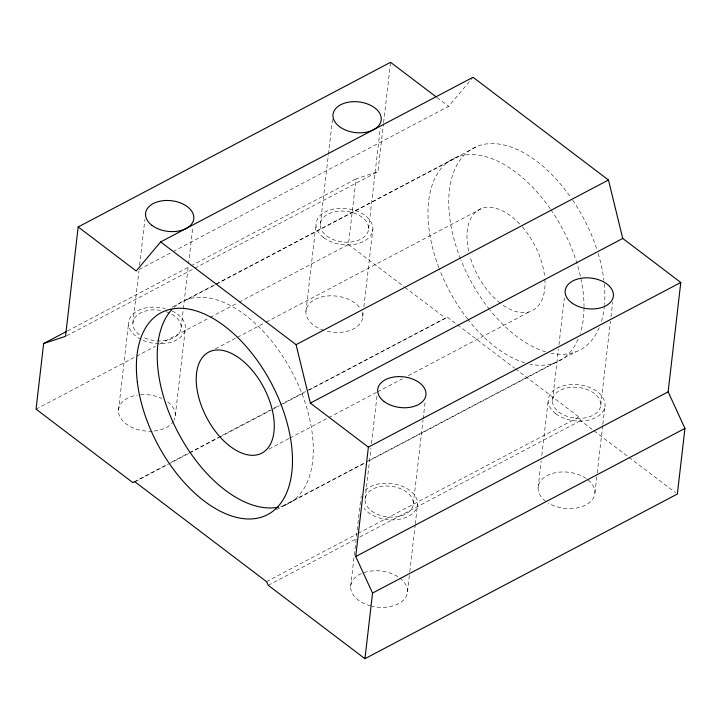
<?xml version="1.0" encoding="UTF-8"?>
<svg xmlns="http://www.w3.org/2000/svg" width="721" height="721" viewBox="0 0 721 721"><rect width="100%" height="100%" fill="white"/><g stroke="black" fill="none" stroke-linecap="round" stroke-linejoin="round"><path stroke-width="0.54" stroke-dasharray="3.6 2.7" d="M118.487 410.312L128.617 322.81M132.88 323.197L138.946 270.745M139.595 265.166L144.885 219.4M181.169 327.649L188.397 265.148M188.532 264.03L192.795 227.205M175.302 415.548L185.432 328.046M305.929 311.517L316.059 224.015M320.322 224.411L328.325 155.213M328.452 154.096L332.453 119.497M239.011 302.189L348.45 244.509L356.048 178.88L377.921 171.688L383.482 123.697M368.611 228.854L380.237 128.41M383.608 122.579L390.584 62.303M362.744 316.753L363.393 311.211M363.898 306.785L372.874 229.251M350.658 586.452L360.527 501.158M365.042 499.338L370.982 448.002M371.504 443.532L377.056 395.541M413.34 503.79L423.02 420.082M423.155 418.964L425.219 401.11M407.473 591.68L409.654 572.853M409.78 571.744L415.161 525.23M415.287 524.122L417.594 504.177M538.1 487.657L541.174 461.07M541.813 455.537L548.221 400.155M552.484 400.552L558.424 349.207M558.946 344.746L564.363 297.863M600.782 404.995L610.462 321.287M610.984 316.825L612.661 302.315M594.915 492.894L597.096 474.058M597.222 472.958L602.729 425.327M602.864 424.218L605.036 405.391M173.031 251.593L448.624 106.338L472.309 78.12M139.207 269.42L172.04 252.116M67.522 330.948L189.893 266.455M190.894 265.932L356.048 178.88M66.512 335.815L193.868 268.699M194.859 268.167L377.921 171.688M172.292 307.092L215.074 284.543M216.066 284.02L477.735 146.111M187.703 299.278L215.57 284.588M216.57 284.065L458.448 156.574M36.05 409.158L135.539 356.724M136.539 356.201L155.439 346.242M159.422 344.142L209.162 317.925M210.162 317.393L238.02 302.712M215.453 348.838L236.353 337.825M237.344 337.302L265.22 322.611M266.211 322.089L482.214 208.243M133.782 482.034L167.605 464.198M171.589 462.107L188.505 453.185M189.497 452.662L270.087 410.186M274.061 408.095L279.036 405.472M280.036 404.95L447.38 317.177L514.497 368.107M134.971 481.835L188.704 453.518M189.695 452.995L218.544 437.791M219.544 437.259L271.276 409.997M272.277 409.474L279.234 405.797M283.218 403.706L305.1 392.17M309.084 390.07L447.38 317.177M268.987 449.084L288.896 438.593M289.887 438.071L327.713 418.135M328.713 417.603L376.488 392.422M377.489 391.9L402.372 378.786M408.338 375.632L529.782 311.634M282.794 505.989L365.421 462.449M366.412 461.927L553.548 363.294M276.449 509.648L364.997 462.972M368.981 460.881L575.917 351.812M266.536 581.649L357.075 533.928M358.067 533.405L578.936 416.99L580.621 420.649L593.158 430.158M268.221 585.299L355.768 539.155M359.752 537.055L580.621 420.649M437.016 97.533L448.624 106.338M515.398 368.782L578.936 416.99M348.45 244.509L403.985 286.643M404.887 287.319L445.19 317.898M594.059 430.843L628.09 456.663M628.991 457.339L675.568 492.677M544.887 279.306A57.076 32.265 62.2 0 1 500.933 303.685M500.104 303.045A57.076 32.265 62.2 0 1 469.957 256.388M468.641 251.133A57.076 32.265 62.2 0 1 479.492 209.387A57.076 32.265 62.2 0 1 520.12 224.42M522.337 226.89A57.076 32.265 62.2 0 1 544.688 276.972M174.14 307.281A114.125 64.502 62.2 0 1 291.735 371.459A114.125 64.502 62.2 0 1 280.766 506.602M578.107 339.267A114.125 64.502 62.2 0 1 529.881 364.096M524.681 362.762A114.125 64.502 62.2 0 1 468.416 320.052M467.731 319.178A114.125 64.502 62.2 0 1 439.26 268.753M438.855 267.689A114.125 64.502 62.2 0 1 452.77 158.99A114.125 64.502 62.2 0 1 550.285 208.856M550.934 209.784A114.125 64.502 62.2 0 1 584.019 306.713M584.019 307.84A114.125 64.502 62.2 0 1 580.315 333.291M599.241 327.64A114.152 64.529 62.2 0 1 551.141 353.245M545.662 351.857A114.152 64.529 62.2 0 1 490.253 310.372M489.559 309.507A114.152 64.529 62.2 0 1 460.863 259.803M460.458 258.785A114.152 64.529 62.2 0 1 472.877 148.364A114.152 64.529 62.2 0 1 570.816 197.41M572.726 200.186A114.152 64.529 62.2 0 1 596.862 249.367M598.142 253.422A114.152 64.529 62.2 0 1 603.919 280.523M604.288 283.912A114.152 64.529 62.2 0 1 604.531 304.46M604.441 305.47A114.152 64.529 62.2 0 1 601.035 322.747M362.05 311.968A28.543 18.151 6.6 0 1 325.973 330.984M323.981 330.398A28.543 18.151 6.6 0 1 314.149 299.927A28.543 18.151 6.6 0 1 360.716 309.147M173.599 421.019A28.543 18.151 6.6 0 1 153.24 431.131M152.203 431.194A28.543 18.151 6.6 0 1 119.443 415.774A28.543 18.151 6.6 0 1 137.495 395.081M140.559 394.729A28.543 18.151 6.6 0 1 162.009 398.524M167.723 401.948A28.543 18.151 6.6 0 1 174.067 420.154M588.156 479.943A28.543 18.151 6.6 0 1 586.75 504.457A28.543 18.151 6.6 0 1 548.384 503.069M545.68 501.248A28.543 18.151 6.6 0 1 546.716 475.833A28.543 18.151 6.6 0 1 586.479 478.672M166.109 311.697A24.262 15.429 6.6 0 1 178.529 333.958A24.262 15.429 6.6 0 1 144.182 337.671M139.324 334.76A24.262 15.429 6.6 0 1 135.764 316.609A24.262 15.429 6.6 0 1 161.053 310.427M399.894 578.089A28.543 18.151 6.6 0 1 403.418 600.133A28.543 18.151 6.6 0 1 371.721 606.172M370.702 605.91A28.543 18.151 6.6 0 1 354.669 578.044A28.543 18.151 6.6 0 1 399.037 577.467M365.114 490.226A28.543 18.151 6.6 0 1 408.248 489.352A28.543 18.151 6.6 0 1 406.653 517.146A28.543 18.151 6.6 0 1 364.069 508.368M360.879 498.004A28.543 18.151 6.6 0 1 361.293 496.138M172.13 311.021A28.543 18.151 6.6 0 1 181.097 336.761A28.543 18.151 6.6 0 1 141.911 339.825M140.883 339.321A28.543 18.151 6.6 0 1 131.438 315.726A28.543 18.151 6.6 0 1 165.388 308.579M323.639 237.615A28.543 18.151 6.6 0 0 371.63 233.856A28.543 18.151 6.6 0 0 338.122 208.432A28.543 18.151 6.6 0 0 323.639 237.615M371.486 510.892A24.262 15.429 6.6 0 0 412.286 507.701A24.262 15.429 6.6 0 0 383.797 486.098A24.262 15.429 6.6 0 0 371.486 510.892M558.928 412.106A24.262 15.429 6.6 0 0 599.728 408.915A24.262 15.429 6.6 0 0 571.239 387.303A24.262 15.429 6.6 0 0 558.928 412.106M326.766 235.965A24.262 15.429 6.6 0 0 367.557 232.775A24.262 15.429 6.6 0 0 339.077 211.163A24.262 15.429 6.6 0 0 326.766 235.965M555.81 413.746A28.543 18.151 6.6 0 0 603.801 409.997A28.543 18.151 6.6 0 0 570.293 384.572A28.543 18.151 6.6 0 0 555.81 413.746"/><path stroke-width="1.08" d="M66.53 331.48L43.648 343.538L36.05 409.158L132.79 482.556L134.971 481.835L266.536 581.649L268.221 585.299L364.952 658.697L677.352 494.038L684.95 428.409L668.133 391.854L680.786 282.479L622.746 238.444L608.461 180.016L473.03 77.273L160.63 241.923L136.215 270.997L78.174 226.962L390.584 62.303L436.124 96.857M78.174 226.962L65.521 336.337L43.648 343.538M364.952 658.697L372.55 593.068L355.732 556.513L368.386 447.137L680.786 282.479M160.63 241.923L296.061 344.674L608.461 180.016M296.061 344.674L310.345 403.102L622.746 238.444M355.732 556.513L668.133 391.854M372.55 593.068L684.95 428.409M310.345 403.102L368.386 447.137M278.666 507.097A114.125 64.502 62.2 0 1 179.178 434.574A114.125 64.502 62.2 0 1 171.886 309.525M196.563 385.6A57.076 32.265 62.2 0 0 259.028 454.329A57.076 32.265 62.2 0 0 250.151 367.971A57.076 32.265 62.2 0 0 196.563 385.6M151.978 225.376A24.262 15.429 6.6 0 0 192.768 222.185A24.262 15.429 6.6 0 0 164.289 200.573A24.262 15.429 6.6 0 0 151.978 225.376M571.582 302.721A24.262 15.429 6.6 0 0 612.381 299.53A24.262 15.429 6.6 0 0 583.893 277.927A24.262 15.429 6.6 0 0 571.582 302.721M384.14 401.516A24.262 15.429 6.6 0 0 424.939 398.325A24.262 15.429 6.6 0 0 396.46 376.713A24.262 15.429 6.6 0 0 384.14 401.516M339.42 126.59A24.262 15.429 6.6 0 0 380.21 123.399A24.262 15.429 6.6 0 0 351.731 101.787A24.262 15.429 6.6 0 0 339.42 126.59M137.332 382.049A114.152 64.529 62.2 0 0 263.516 516.461A114.152 64.529 62.2 0 0 242.418 342.331A114.152 64.529 62.2 0 0 137.332 382.049"/></g></svg>
